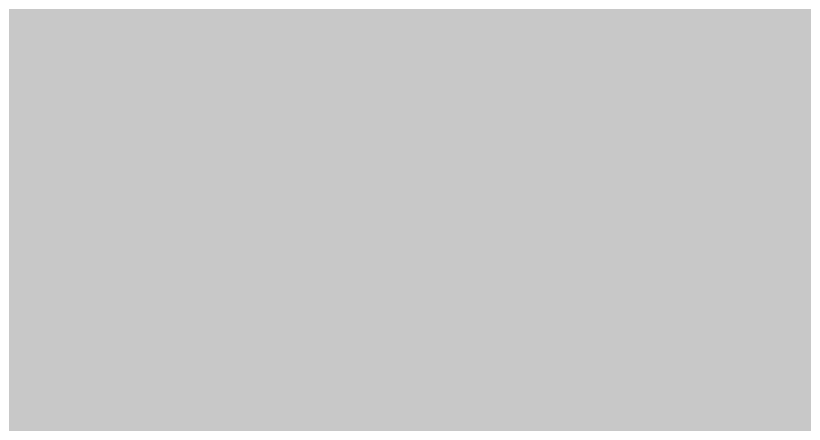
# Model space of a CAD drawing. Header units: inches. Extents: x 628093 to 631450, y 4517559 to 4521481.
# Drawn here: x 629058.213 to 629060.879, y 4519534.371 to 4519535.753 of the extents above; entities that cross this region are included whole.
import ezdxf

# ---------------------------------------------------------------- set-up
doc = ezdxf.new("R2010")
doc.units = ezdxf.units.IN
doc.header["$MEASUREMENT"] = 0
doc.layers.add('_ENGEO-QRV2', color=51, linetype='Continuous')

msp = doc.modelspace()

# ---------------------------------------------------------------- hatches: boundary and pattern name
at = {"layer": '_ENGEO-QRV2'}
msp.add_hatch(color=256, dxfattribs=at).paths.add_polyline_path([(629092.8782, 4519574.712), (629089.5346, 4519579.1742), (629085.407, 4519585.3807), (629083.8169, 4519590.1246), (629082.9189, 4519598.3966), (629081.7654, 4519606.9153), (629080.9244, 4519611.9235), (629080.0921, 4519616.4295), (629077.7706, 4519619.9049), (629075.7309, 4519621.6273), (629072.9597, 4519622.0812), (629069.4614, 4519621.0156), (629065.7427, 4519618.1881), (629062.2926, 4519614.3608), (629059.3536, 4519610.0401), (629051.4927, 4519599.8572), (629047.0688, 4519594.2549), (629044.87, 4519590.7005), (629044.9226, 4519587.6877), (629045.4731, 4519584.9348), (629047.7858, 4519581.9615), (629050.3497, 4519578.9925), (629055.7943, 4519569.293), (629059.7102, 4519560.8226), (629060.0052, 4519558.3163), (629059.5468, 4519555.7969), (629058.5773, 4519553.7708), (629056.3741, 4519550.4675), (629054.9243, 4519547.1774), (629054.7608, 4519542.1517), (629056.0103, 4519535.1041), (629057.9025, 4519533.5063), (629059.7947, 4519531.9085), (629061.462, 4519529.8408), (629064.5068, 4519528.962), (629075.031, 4519526.8159), (629084.607, 4519525.5852), (629089.9652, 4519525.6788), (629094.1383, 4519526.9165), (629098.9655, 4519530.7284), (629103.5151, 4519537.0982), (629105.1369, 4519539.4825), (629103.9963, 4519544.8147), (629104.8771, 4519549.305), (629106.5649, 4519553.3528), (629109.0105, 4519557.1626), (629111.2049, 4519560.968), (629111.1698, 4519562.9765), (629110.1259, 4519565.2186), (629108.0818, 4519567.192), (629103.0241, 4519569.1129), (629097.4467, 4519572.0292)])

doc.saveas('drawing.dxf')
